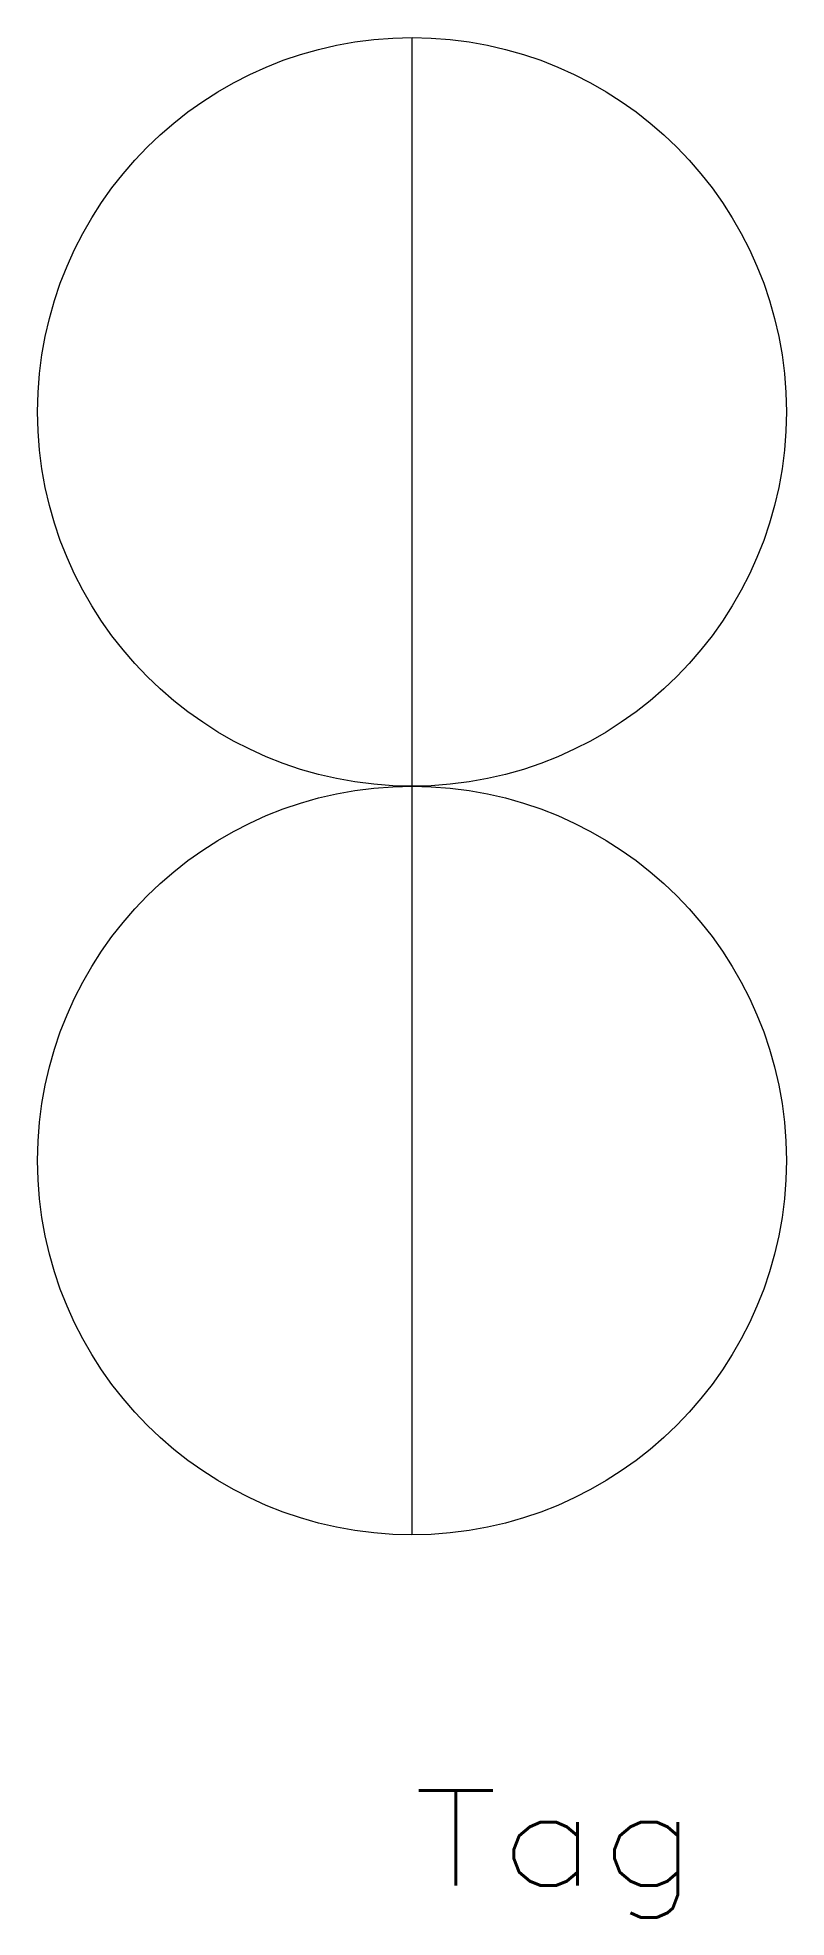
# Model space of a CAD drawing. Header units: inches. Extents: x -5 to 5, y -15.2 to 10.
import ezdxf
from ezdxf.enums import TextEntityAlignment as Align

# ---------------------------------------------------------------- set-up
doc = ezdxf.new("R2010")
doc.units = ezdxf.units.IN
doc.header["$MEASUREMENT"] = 0
doc.layers.get('0').update_dxf_attribs({"lineweight": 0})
doc.styles.add('STANDARD1', font='TXT.SHX')

msp = doc.modelspace()

# ---------------------------------------------------------------- linework, layer by layer
at = {"linetype": 'Continuous'}
msp.add_line((0, -10.04), (0, 9.96), dxfattribs=at)
at = {"lineweight": 0}
for centre in [(0, 4.96), (0, -5.04)]:
    msp.add_circle(centre, 5, dxfattribs=at)

# ---------------------------------------------------------------- texts
at = {"color": 7, "linetype": 'Continuous', "style": 'STANDARD1', "width": 1.166667}
msp.add_text('Tag', height=1.272, dxfattribs=at).set_placement((0.019, -14.726), (3.835, -14.726), align=Align.FIT)

doc.saveas('drawing.dxf')
